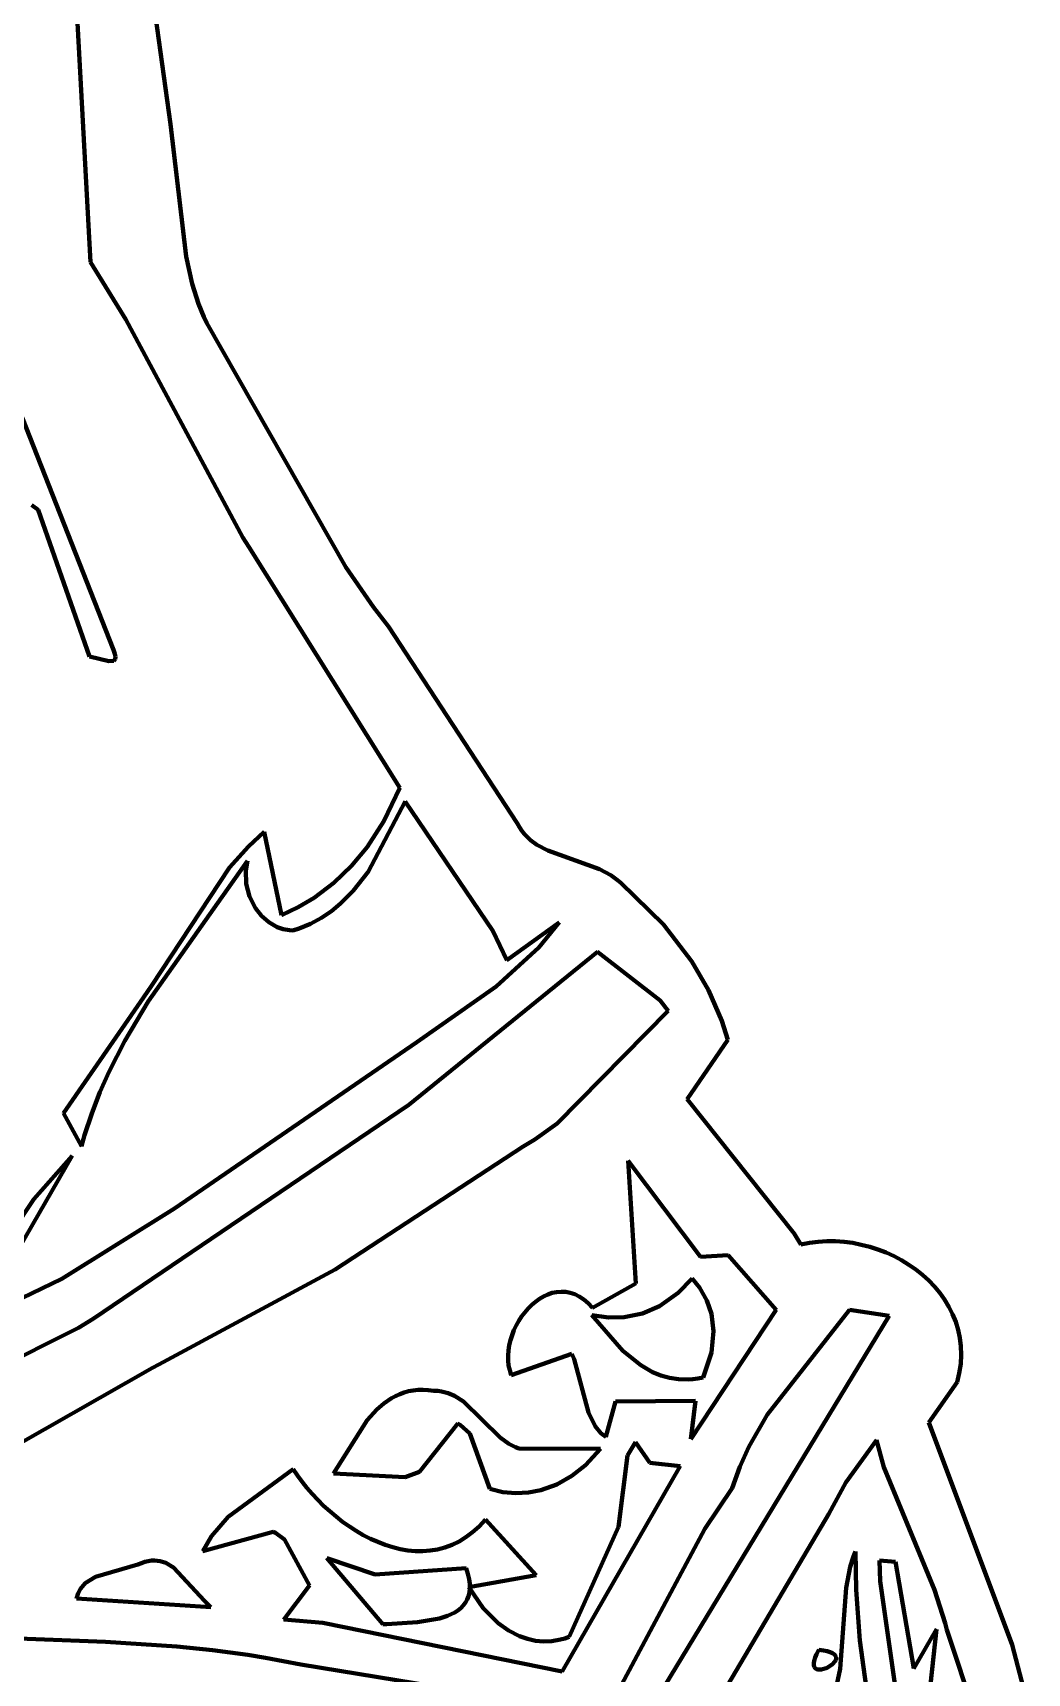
# Model space of a CAD drawing. Header units: millimetres. Extents: x 0 to 14.2, y 0 to 19.5.
# Drawn here: x 12.222 to 13.156, y 6.599 to 8.142 of the extents above; entities that cross this region are included whole.
import ezdxf

# ---------------------------------------------------------------- set-up
doc = ezdxf.new("R2010")
doc.units = ezdxf.units.MM
doc.layers.add('color#010101ff', color=7, linetype='CONTINUOUS', lineweight=100)
doc.layers.add('color#fdfdfdff', color=7, linetype='CONTINUOUS', lineweight=100)

msp = doc.modelspace()

# ---------------------------------------------------------------- linework, layer by layer
at = {"layer": 'color#010101ff'}
for p, q in [((12.2757, 7.926), (12.2575, 8.2638)), ((12.3241, 8.2492), (12.3511, 8.0556)), ((12.3511, 8.0556), (12.3656, 7.9312)), ((12.3656, 7.9312), (12.3712, 7.9056)), ((12.3089, 7.872), (12.2757, 7.926)), ((12.3712, 7.9056), (12.3772, 7.8868)), ((12.3772, 7.8868), (12.3822, 7.8746)), ((12.4191, 7.6672), (12.3089, 7.872)), ((12.3822, 7.8746), (12.385, 7.8686)), ((12.385, 7.8686), (12.5157, 7.6393)), ((12.2117, 7.78), (12.2973, 7.5616)), ((12.2265, 7.6932), (12.2206, 7.6975)), ((12.275, 7.5551), (12.2265, 7.6932)), ((12.4247, 7.6582), (12.4191, 7.6672)), ((12.5665, 7.4316), (12.4247, 7.6582)), ((12.5157, 7.6393), (12.5419, 7.6016)), ((12.5419, 7.6016), (12.5558, 7.5833)), ((12.5558, 7.5833), (12.6769, 7.3984)), ((12.2973, 7.5616), (12.2981, 7.5596)), ((12.2981, 7.5596), (12.2987, 7.5578)), ((12.2987, 7.5578), (12.2993, 7.5549)), ((12.2931, 7.5508), (12.275, 7.5551)), ((12.2977, 7.5511), (12.2931, 7.5508)), ((12.2991, 7.5528), (12.2977, 7.5511)), ((12.2993, 7.5549), (12.2991, 7.5528)), ((12.5717, 7.4188), (12.5367, 7.3529)), ((12.5516, 7.4003), (12.5665, 7.4316)), ((12.6539, 7.2972), (12.5717, 7.4188)), ((12.4242, 7.3767), (12.4391, 7.3904)), ((12.4391, 7.3904), (12.4552, 7.3121)), ((12.5358, 7.3761), (12.5516, 7.4003)), ((12.6769, 7.3984), (12.679, 7.3947)), ((12.679, 7.3947), (12.6813, 7.3913)), ((12.6813, 7.3913), (12.6838, 7.3882)), ((12.6838, 7.3882), (12.6893, 7.3827)), ((12.4064, 7.357), (12.4242, 7.3767)), ((12.521, 7.3583), (12.5358, 7.3761)), ((12.6893, 7.3827), (12.6954, 7.3782)), ((12.6954, 7.3782), (12.7056, 7.3727)), ((12.7056, 7.3727), (12.7543, 7.3554)), ((12.4233, 7.3632), (12.33, 7.231)), ((12.3331, 7.2457), (12.4064, 7.357)), ((12.4217, 7.354), (12.4233, 7.3632)), ((12.5044, 7.3423), (12.521, 7.3583)), ((12.4222, 7.3415), (12.4217, 7.354)), ((12.4253, 7.3295), (12.4222, 7.3415)), ((12.486, 7.3284), (12.5044, 7.3423)), ((12.5367, 7.3529), (12.5227, 7.3349)), ((12.7543, 7.3554), (12.7647, 7.3498)), ((12.7647, 7.3498), (12.7711, 7.3451)), ((12.7711, 7.3451), (12.7741, 7.3424)), ((12.7741, 7.3424), (12.8145, 7.3033)), ((12.4309, 7.3185), (12.4253, 7.3295)), ((12.4711, 7.3195), (12.486, 7.3284)), ((12.5227, 7.3349), (12.5109, 7.3229)), ((12.4365, 7.3113), (12.4309, 7.3185)), ((12.4433, 7.3054), (12.4365, 7.3113)), ((12.4552, 7.3121), (12.4711, 7.3195)), ((12.4928, 7.3094), (12.4827, 7.304)), ((12.5022, 7.3157), (12.4928, 7.3094)), ((12.5109, 7.3229), (12.5022, 7.3157)), ((12.4511, 7.3009), (12.4433, 7.3054)), ((12.4568, 7.299), (12.4511, 7.3009)), ((12.4629, 7.2979), (12.4568, 7.299)), ((12.466, 7.2977), (12.4629, 7.2979)), ((12.4718, 7.2995), (12.466, 7.2977)), ((12.4773, 7.3016), (12.4718, 7.2995)), ((12.4827, 7.304), (12.4773, 7.3016)), ((12.6672, 7.2696), (12.6539, 7.2972)), ((12.7163, 7.3052), (12.6672, 7.2696)), ((12.6971, 7.2816), (12.7163, 7.3052)), ((12.8145, 7.3033), (12.8411, 7.2685)), ((12.657, 7.2449), (12.6971, 7.2816)), ((12.7524, 7.2777), (12.5749, 7.1338)), ((12.8112, 7.2318), (12.7524, 7.2777)), ((12.8411, 7.2685), (12.8568, 7.2415)), ((12.2503, 7.126), (12.3255, 7.2348)), ((12.3255, 7.2348), (12.3331, 7.2457)), ((12.5825, 7.1928), (12.657, 7.2449)), ((12.8568, 7.2415), (12.8692, 7.2128)), ((12.33, 7.231), (12.3081, 7.1939)), ((12.7145, 7.1163), (12.8187, 7.2221)), ((12.8187, 7.2221), (12.8112, 7.2318)), ((12.8692, 7.2128), (12.8749, 7.1948)), ((12.3081, 7.1939), (12.2934, 7.1652)), ((12.3547, 7.0364), (12.5825, 7.1928)), ((12.8749, 7.1948), (12.8366, 7.1391)), ((12.2934, 7.1652), (12.2847, 7.1456)), ((12.2847, 7.1456), (12.277, 7.1257)), ((12.2673, 7.0949), (12.2503, 7.126)), ((12.277, 7.1257), (12.2702, 7.1053)), ((12.5749, 7.1338), (12.2783, 6.9327)), ((12.8366, 7.1391), (12.9373, 7.0127)), ((12.6935, 7.1013), (12.7145, 7.1163)), ((12.2702, 7.1053), (12.2673, 7.0949)), ((12.5056, 6.9789), (12.6824, 7.0946)), ((12.6824, 7.0946), (12.6935, 7.1013)), ((12.2586, 7.0858), (12.1698, 6.932)), ((12.2226, 7.045), (12.2586, 7.0858)), ((12.781, 7.0811), (12.7882, 6.9659)), ((12.8491, 6.991), (12.781, 7.0811)), ((12.1552, 6.9446), (12.2226, 7.045)), ((12.249, 6.9703), (12.3547, 7.0364)), ((12.9373, 7.0127), (12.9435, 7.0024)), ((12.9435, 7.0024), (12.9515, 7.004)), ((12.9515, 7.004), (12.9596, 7.005)), ((12.9596, 7.005), (12.9678, 7.0055)), ((12.9678, 7.0055), (12.9759, 7.0055)), ((12.9759, 7.0055), (12.9841, 7.0049)), ((12.9841, 7.0049), (12.9922, 7.0039)), ((12.9922, 7.0039), (13.0002, 7.0023)), ((13.0002, 7.0023), (13.0082, 7.0003)), ((12.8752, 6.9923), (12.8491, 6.991)), ((12.9201, 6.9409), (12.8752, 6.9923)), ((13.0082, 7.0003), (13.0159, 6.9978)), ((13.0159, 6.9978), (13.0236, 6.9949)), ((13.0236, 6.9949), (13.031, 6.9915)), ((13.031, 6.9915), (13.0381, 6.9877)), ((13.0381, 6.9877), (13.045, 6.9835)), ((12.1698, 6.932), (12.249, 6.9703)), ((12.34, 6.8898), (12.5056, 6.9789)), ((12.8281, 6.9569), (12.8413, 6.9706)), ((12.8413, 6.9706), (12.8482, 6.962)), ((13.045, 6.9835), (13.0516, 6.979)), ((13.0516, 6.979), (13.0578, 6.974)), ((13.0578, 6.974), (13.0636, 6.9687)), ((12.7056, 6.9555), (12.7016, 6.9536)), ((12.7097, 6.9569), (12.7056, 6.9555)), ((12.7139, 6.9577), (12.7097, 6.9569)), ((12.7181, 6.9581), (12.7139, 6.9577)), ((12.7224, 6.9579), (12.7181, 6.9581)), ((12.7266, 6.9571), (12.7224, 6.9579)), ((12.7309, 6.9557), (12.7266, 6.9571)), ((12.7352, 6.9536), (12.7309, 6.9557)), ((12.7882, 6.9659), (12.7475, 6.943)), ((12.8106, 6.9444), (12.8281, 6.9569)), ((12.8482, 6.962), (12.8551, 6.9499)), ((13.0636, 6.9687), (13.0691, 6.963)), ((13.0691, 6.963), (13.0741, 6.957)), ((13.0741, 6.957), (13.0786, 6.9507)), ((12.6871, 6.9423), (12.684, 6.9386)), ((12.6905, 6.9457), (12.6871, 6.9423)), ((12.694, 6.9487), (12.6905, 6.9457)), ((12.6978, 6.9514), (12.694, 6.9487)), ((12.7016, 6.9536), (12.6978, 6.9514)), ((12.7394, 6.9508), (12.7352, 6.9536)), ((12.7435, 6.9473), (12.7394, 6.9508)), ((12.7475, 6.943), (12.7435, 6.9473)), ((12.7946, 6.9375), (12.8106, 6.9444)), ((12.8399, 6.8195), (12.9201, 6.9409)), ((12.8551, 6.9499), (12.8595, 6.9374)), ((12.9891, 6.9409), (12.9119, 6.8423)), ((13.0266, 6.9355), (12.9891, 6.9409)), ((13.0786, 6.9507), (13.0826, 6.944)), ((13.0826, 6.944), (13.0861, 6.9371)), ((12.2646, 6.9242), (12.1735, 6.8785)), ((12.2783, 6.9327), (12.2646, 6.9242)), ((12.6759, 6.9263), (12.6738, 6.9218)), ((12.6783, 6.9306), (12.6759, 6.9263)), ((12.681, 6.9347), (12.6783, 6.9306)), ((12.684, 6.9386), (12.681, 6.9347)), ((12.7471, 6.9361), (12.7627, 6.9338)), ((12.7761, 6.9025), (12.7471, 6.9361)), ((12.7627, 6.9338), (12.7774, 6.934)), ((12.7774, 6.934), (12.7946, 6.9375)), ((12.809, 6.5768), (13.0266, 6.9355)), ((12.8595, 6.9374), (12.8615, 6.9211)), ((13.0861, 6.9371), (13.089, 6.9299)), ((13.089, 6.9299), (13.0913, 6.9224)), ((12.6705, 6.9125), (12.6694, 6.9077)), ((12.672, 6.9172), (12.6705, 6.9125)), ((12.6738, 6.9218), (12.672, 6.9172)), ((12.8615, 6.9211), (12.8594, 6.901)), ((13.0913, 6.9224), (13.0929, 6.9147)), ((13.0929, 6.9147), (13.0939, 6.9068)), ((12.6686, 6.9029), (12.6683, 6.8981)), ((12.6683, 6.8981), (12.6683, 6.8934)), ((12.6683, 6.8934), (12.6688, 6.8887)), ((12.6694, 6.9077), (12.6686, 6.9029)), ((12.6712, 6.8797), (12.7281, 6.8997)), ((12.7281, 6.8997), (12.7305, 6.8947)), ((12.7305, 6.8947), (12.7438, 6.8445)), ((12.7929, 6.8889), (12.7761, 6.9025)), ((12.8594, 6.901), (12.8515, 6.8775)), ((13.0941, 6.8986), (13.0937, 6.8902)), ((13.0939, 6.9068), (13.0941, 6.8986)), ((12.1733, 6.7951), (12.3342, 6.8865)), ((12.3342, 6.8865), (12.34, 6.8898)), ((12.6688, 6.8887), (12.6698, 6.8842)), ((12.6698, 6.8842), (12.6712, 6.8797)), ((12.804, 6.8826), (12.7929, 6.8889)), ((12.8118, 6.8794), (12.804, 6.8826)), ((12.8199, 6.8771), (12.8118, 6.8794)), ((13.0924, 6.8816), (13.0903, 6.8729)), ((13.0937, 6.8902), (13.0924, 6.8816)), ((12.5705, 6.8633), (12.5664, 6.8618)), ((12.5747, 6.8645), (12.5705, 6.8633)), ((12.5791, 6.8653), (12.5747, 6.8645)), ((12.5837, 6.8658), (12.5791, 6.8653)), ((12.5884, 6.8659), (12.5837, 6.8658)), ((12.5933, 6.8656), (12.5884, 6.8659)), ((12.5985, 6.8649), (12.5933, 6.8656)), ((12.6021, 6.8648), (12.5985, 6.8649)), ((12.6056, 6.8644), (12.6021, 6.8648)), ((12.6121, 6.8628), (12.6056, 6.8644)), ((12.618, 6.8602), (12.6121, 6.8628)), ((12.8284, 6.8758), (12.8199, 6.8771)), ((12.8374, 6.8756), (12.8284, 6.8758)), ((12.842, 6.8759), (12.8374, 6.8756)), ((12.8467, 6.8765), (12.842, 6.8759)), ((12.8515, 6.8775), (12.8467, 6.8765)), ((13.0903, 6.8729), (13.0636, 6.8351)), ((12.545, 6.8473), (12.5359, 6.8374)), ((12.5516, 6.8531), (12.545, 6.8473)), ((12.5587, 6.858), (12.5516, 6.8531)), ((12.5625, 6.86), (12.5587, 6.858)), ((12.5664, 6.8618), (12.5625, 6.86)), ((12.6263, 6.8549), (12.618, 6.8602)), ((12.6607, 6.8209), (12.6263, 6.8549)), ((12.76, 6.8217), (12.7692, 6.8549)), ((12.7692, 6.8549), (12.8443, 6.8556)), ((12.8443, 6.8556), (12.8399, 6.8195)), ((12.5359, 6.8374), (12.5043, 6.7871)), ((12.5851, 6.7888), (12.621, 6.8342)), ((12.621, 6.8342), (12.6232, 6.8328)), ((12.6232, 6.8328), (12.6323, 6.8248)), ((12.7438, 6.8445), (12.7501, 6.8316)), ((12.7501, 6.8316), (12.7555, 6.8252)), ((12.9119, 6.8423), (12.8946, 6.8123)), ((13.0636, 6.8351), (13.142, 6.6261)), ((12.6323, 6.8248), (12.651, 6.7727)), ((12.6691, 6.815), (12.6607, 6.8209)), ((12.7555, 6.8252), (12.76, 6.8217)), ((12.7879, 6.8168), (12.7806, 6.8042)), ((12.8014, 6.7972), (12.7879, 6.8168)), ((13.0147, 6.8186), (12.9857, 6.7787)), ((13.0213, 6.7931), (13.0147, 6.8186)), ((12.6752, 6.812), (12.6691, 6.815)), ((12.6784, 6.8108), (12.6752, 6.812)), ((12.755, 6.8105), (12.6784, 6.8108)), ((12.7409, 6.795), (12.755, 6.8105)), ((12.7806, 6.8042), (12.7719, 6.737)), ((12.8946, 6.8123), (12.886, 6.7934)), ((12.4664, 6.7914), (12.4051, 6.7463)), ((12.4703, 6.7854), (12.4664, 6.7914)), ((12.4746, 6.7795), (12.4703, 6.7854)), ((12.5043, 6.7871), (12.5717, 6.7839)), ((12.5717, 6.7839), (12.5851, 6.7888)), ((12.7192, 6.6011), (12.83, 6.7942)), ((12.7281, 6.7849), (12.7409, 6.795)), ((12.83, 6.7942), (12.8014, 6.7972)), ((12.886, 6.7934), (12.8789, 6.7735)), ((13.0691, 6.6778), (13.0213, 6.7931)), ((12.4792, 6.7737), (12.4746, 6.7795)), ((12.4842, 6.768), (12.4792, 6.7737)), ((12.651, 6.7727), (12.6634, 6.7698)), ((12.6634, 6.7698), (12.6756, 6.7687)), ((12.6876, 6.7694), (12.6992, 6.7716)), ((12.6992, 6.7716), (12.7142, 6.777)), ((12.7142, 6.777), (12.7281, 6.7849)), ((12.8789, 6.7735), (12.8531, 6.7352)), ((12.9857, 6.7787), (12.9697, 6.7494)), ((12.4894, 6.7624), (12.4842, 6.768)), ((12.4949, 6.7569), (12.4894, 6.7624)), ((12.5006, 6.7517), (12.4949, 6.7569)), ((12.6756, 6.7687), (12.6876, 6.7694)), ((12.4051, 6.7463), (12.3896, 6.7283)), ((12.5066, 6.7467), (12.5006, 6.7517)), ((12.5127, 6.7419), (12.5066, 6.7467)), ((12.5191, 6.7374), (12.5127, 6.7419)), ((12.6469, 6.7438), (12.641, 6.7374)), ((12.6947, 6.6915), (12.6469, 6.7438)), ((12.9697, 6.7494), (12.8226, 6.5001)), ((12.3814, 6.7142), (12.4476, 6.7323)), ((12.3896, 6.7283), (12.3814, 6.7142)), ((12.4476, 6.7323), (12.4497, 6.7314)), ((12.4497, 6.7314), (12.4582, 6.7253)), ((12.4582, 6.7253), (12.4817, 6.6819)), ((12.5256, 6.7332), (12.5191, 6.7374)), ((12.5322, 6.7293), (12.5256, 6.7332)), ((12.539, 6.7259), (12.5322, 6.7293)), ((12.5459, 6.7228), (12.539, 6.7259)), ((12.6286, 6.7272), (12.6222, 6.7233)), ((12.6349, 6.7319), (12.6286, 6.7272)), ((12.641, 6.7374), (12.6349, 6.7319)), ((12.8531, 6.7352), (12.7169, 6.48)), ((12.7719, 6.737), (12.7257, 6.6337)), ((12.5528, 6.7201), (12.5459, 6.7228)), ((12.5599, 6.7179), (12.5528, 6.7201)), ((12.5669, 6.7162), (12.5599, 6.7179)), ((12.574, 6.7149), (12.5669, 6.7162)), ((12.581, 6.7143), (12.574, 6.7149)), ((12.5881, 6.7142), (12.581, 6.7143)), ((12.5951, 6.7147), (12.5881, 6.7142)), ((12.602, 6.7158), (12.5951, 6.7147)), ((12.6088, 6.7176), (12.602, 6.7158)), ((12.6156, 6.7201), (12.6088, 6.7176)), ((12.6222, 6.7233), (12.6156, 6.7201)), ((12.9898, 6.6994), (12.9929, 6.7091)), ((12.9929, 6.7091), (12.9949, 6.7139)), ((12.9949, 6.7139), (12.9955, 6.6779)), ((12.3202, 6.7015), (12.2805, 6.6901)), ((12.3236, 6.703), (12.3202, 6.7015)), ((12.3268, 6.7041), (12.3236, 6.703)), ((12.33, 6.7049), (12.3268, 6.7041)), ((12.333, 6.7053), (12.33, 6.7049)), ((12.3359, 6.7054), (12.333, 6.7053)), ((12.3414, 6.7047), (12.3359, 6.7054)), ((12.3466, 6.7031), (12.3414, 6.7047)), ((12.3539, 6.6989), (12.3466, 6.7031)), ((12.3829, 6.6676), (12.3539, 6.6989)), ((12.4978, 6.7076), (12.5432, 6.6923)), ((12.5507, 6.6455), (12.4978, 6.7076)), ((12.5432, 6.6923), (12.629, 6.6981)), ((12.629, 6.6981), (12.6306, 6.6929)), ((12.6306, 6.6929), (12.6317, 6.688)), ((12.986, 6.6796), (12.9898, 6.6994)), ((13.0173, 6.7054), (13.0324, 6.704)), ((13.018, 6.6861), (13.0173, 6.7054)), ((13.0324, 6.704), (13.0497, 6.604)), ((12.2665, 6.6788), (12.2643, 6.6746)), ((12.2708, 6.684), (12.2665, 6.6788)), ((12.2805, 6.6901), (12.2708, 6.684)), ((12.4817, 6.6819), (12.4576, 6.65)), ((12.6314, 6.6804), (12.6947, 6.6915)), ((12.6448, 6.6607), (12.6314, 6.6804)), ((12.6317, 6.688), (12.6323, 6.6835)), ((12.6324, 6.6793), (12.632, 6.6754)), ((12.6323, 6.6835), (12.6324, 6.6793)), ((12.9804, 6.6036), (12.986, 6.6796)), ((12.9955, 6.6779), (12.999, 6.6302)), ((13.0548, 6.4281), (13.018, 6.6861)), ((13.0791, 6.6465), (13.0691, 6.6778)), ((12.2643, 6.6746), (12.2627, 6.6696)), ((12.2627, 6.6696), (12.389, 6.6615)), ((12.389, 6.6615), (12.3829, 6.6676)), ((12.6262, 6.6631), (12.6238, 6.6607)), ((12.6282, 6.6658), (12.6262, 6.6631)), ((12.6299, 6.6687), (12.6282, 6.6658)), ((12.6311, 6.6719), (12.6299, 6.6687)), ((12.632, 6.6754), (12.6311, 6.6719)), ((12.4576, 6.65), (12.4942, 6.6468)), ((12.4942, 6.6468), (12.7192, 6.6011)), ((12.5831, 6.6474), (12.5543, 6.6457)), ((12.6039, 6.651), (12.5831, 6.6474)), ((12.6114, 6.6534), (12.6039, 6.651)), ((12.6181, 6.6566), (12.6114, 6.6534)), ((12.6211, 6.6585), (12.6181, 6.6566)), ((12.6238, 6.6607), (12.6211, 6.6585)), ((12.659, 6.6465), (12.6448, 6.6607)), ((12.6687, 6.6396), (12.659, 6.6465)), ((13.0807, 6.6401), (13.0791, 6.6465)), ((12.2899, 6.629), (12.0712, 6.6371)), ((12.5543, 6.6457), (12.5507, 6.6455)), ((12.6791, 6.6343), (12.6687, 6.6396)), ((12.6864, 6.6317), (12.6791, 6.6343)), ((12.6939, 6.63), (12.6864, 6.6317)), ((12.7175, 6.631), (12.7095, 6.6295)), ((12.7216, 6.6322), (12.7175, 6.631)), ((12.7257, 6.6337), (12.7216, 6.6322)), ((13.0497, 6.604), (13.0709, 6.641)), ((13.0709, 6.641), (13.0626, 6.5628)), ((13.1116, 6.5467), (13.0807, 6.6401)), ((12.3569, 6.6246), (12.2899, 6.629)), ((12.3904, 6.6212), (12.3569, 6.6246)), ((12.4237, 6.6167), (12.3904, 6.6212)), ((12.4403, 6.614), (12.4237, 6.6167)), ((12.7016, 6.6292), (12.6939, 6.63)), ((12.7095, 6.6295), (12.7016, 6.6292)), ((12.9568, 6.6141), (12.9582, 6.6174)), ((12.9582, 6.6174), (12.9602, 6.6213)), ((12.9602, 6.6213), (12.9646, 6.6208)), ((12.9646, 6.6208), (12.9682, 6.6201)), ((12.9682, 6.6201), (12.9711, 6.6193)), ((12.9711, 6.6193), (12.9733, 6.6182)), ((12.9733, 6.6182), (12.975, 6.6171)), ((12.975, 6.6171), (12.976, 6.6158)), ((12.976, 6.6158), (12.9765, 6.6145)), ((12.999, 6.6302), (13.007, 6.5711)), ((13.142, 6.6261), (13.1562, 6.5721)), ((12.4569, 6.6109), (12.4403, 6.614)), ((12.4735, 6.6075), (12.4569, 6.6109)), ((12.6706, 6.5755), (12.4735, 6.6075)), ((12.9555, 6.6089), (12.9559, 6.6112)), ((12.9556, 6.6069), (12.9555, 6.6089)), ((12.9561, 6.6054), (12.9556, 6.6069)), ((12.9559, 6.6112), (12.9568, 6.6141)), ((12.957, 6.6042), (12.9561, 6.6054)), ((12.9581, 6.6034), (12.957, 6.6042)), ((12.9595, 6.6029), (12.9581, 6.6034)), ((12.961, 6.6028), (12.9595, 6.6029)), ((12.9627, 6.6029), (12.961, 6.6028)), ((12.9682, 6.6046), (12.9627, 6.6029)), ((12.9732, 6.6078), (12.9682, 6.6046)), ((12.9755, 6.6104), (12.9732, 6.6078)), ((12.9762, 6.6118), (12.9755, 6.6104)), ((12.9766, 6.6132), (12.9762, 6.6118)), ((12.9765, 6.6145), (12.9766, 6.6132)), ((12.9772, 6.5889), (12.9804, 6.6036))]:
    msp.add_line(p, q, dxfattribs=at)
at = {"layer": 'color#fdfdfdff'}
for p, q in [((12.2575, 8.2638), (12.2757, 7.926)), ((12.3511, 8.0556), (12.3241, 8.2492)), ((12.3656, 7.9312), (12.3511, 8.0556)), ((12.3712, 7.9056), (12.3656, 7.9312)), ((12.2757, 7.926), (12.3089, 7.872)), ((12.3772, 7.8868), (12.3712, 7.9056)), ((12.3822, 7.8746), (12.3772, 7.8868)), ((12.3089, 7.872), (12.4191, 7.6672)), ((12.385, 7.8686), (12.3822, 7.8746)), ((12.5157, 7.6393), (12.385, 7.8686)), ((12.2973, 7.5616), (12.2117, 7.78)), ((12.2206, 7.6975), (12.2265, 7.6932)), ((12.2265, 7.6932), (12.275, 7.5551)), ((12.4191, 7.6672), (12.4247, 7.6582)), ((12.4247, 7.6582), (12.5665, 7.4316)), ((12.5419, 7.6016), (12.5157, 7.6393)), ((12.5558, 7.5833), (12.5419, 7.6016)), ((12.6769, 7.3984), (12.5558, 7.5833)), ((12.2981, 7.5596), (12.2973, 7.5616)), ((12.2987, 7.5578), (12.2981, 7.5596)), ((12.2993, 7.5549), (12.2987, 7.5578)), ((12.275, 7.5551), (12.2931, 7.5508)), ((12.2931, 7.5508), (12.2977, 7.5511)), ((12.2977, 7.5511), (12.2991, 7.5528)), ((12.2991, 7.5528), (12.2993, 7.5549)), ((12.5367, 7.3529), (12.5717, 7.4188)), ((12.5665, 7.4316), (12.5516, 7.4003)), ((12.5717, 7.4188), (12.6539, 7.2972)), ((12.4391, 7.3904), (12.4242, 7.3767)), ((12.4552, 7.3121), (12.4391, 7.3904)), ((12.5516, 7.4003), (12.5358, 7.3761)), ((12.679, 7.3947), (12.6769, 7.3984)), ((12.6813, 7.3913), (12.679, 7.3947)), ((12.6838, 7.3882), (12.6813, 7.3913)), ((12.6893, 7.3827), (12.6838, 7.3882)), ((12.4242, 7.3767), (12.4064, 7.357)), ((12.5358, 7.3761), (12.521, 7.3583)), ((12.6954, 7.3782), (12.6893, 7.3827)), ((12.7056, 7.3727), (12.6954, 7.3782)), ((12.7543, 7.3554), (12.7056, 7.3727)), ((12.33, 7.231), (12.4233, 7.3632)), ((12.4064, 7.357), (12.3331, 7.2457)), ((12.4233, 7.3632), (12.4217, 7.354)), ((12.521, 7.3583), (12.5044, 7.3423)), ((12.4217, 7.354), (12.4222, 7.3415)), ((12.4222, 7.3415), (12.4253, 7.3295)), ((12.5044, 7.3423), (12.486, 7.3284)), ((12.5227, 7.3349), (12.5367, 7.3529)), ((12.7647, 7.3498), (12.7543, 7.3554)), ((12.7711, 7.3451), (12.7647, 7.3498)), ((12.7741, 7.3424), (12.7711, 7.3451)), ((12.8145, 7.3033), (12.7741, 7.3424)), ((12.4253, 7.3295), (12.4309, 7.3185)), ((12.486, 7.3284), (12.4711, 7.3195)), ((12.5109, 7.3229), (12.5227, 7.3349)), ((12.4309, 7.3185), (12.4365, 7.3113)), ((12.4365, 7.3113), (12.4433, 7.3054)), ((12.4711, 7.3195), (12.4552, 7.3121)), ((12.4827, 7.304), (12.4928, 7.3094)), ((12.4928, 7.3094), (12.5022, 7.3157)), ((12.5022, 7.3157), (12.5109, 7.3229)), ((12.4433, 7.3054), (12.4511, 7.3009)), ((12.4511, 7.3009), (12.4568, 7.299)), ((12.4568, 7.299), (12.4629, 7.2979)), ((12.4629, 7.2979), (12.466, 7.2977)), ((12.466, 7.2977), (12.4718, 7.2995)), ((12.4718, 7.2995), (12.4773, 7.3016)), ((12.4773, 7.3016), (12.4827, 7.304)), ((12.6539, 7.2972), (12.6672, 7.2696)), ((12.6672, 7.2696), (12.7163, 7.3052)), ((12.7163, 7.3052), (12.6971, 7.2816)), ((12.8411, 7.2685), (12.8145, 7.3033)), ((12.6971, 7.2816), (12.657, 7.2449)), ((12.5749, 7.1338), (12.7524, 7.2777)), ((12.7524, 7.2777), (12.8112, 7.2318)), ((12.8568, 7.2415), (12.8411, 7.2685)), ((12.3255, 7.2348), (12.2503, 7.126)), ((12.3331, 7.2457), (12.3255, 7.2348)), ((12.657, 7.2449), (12.5825, 7.1928)), ((12.8692, 7.2128), (12.8568, 7.2415)), ((12.3081, 7.1939), (12.33, 7.231)), ((12.8187, 7.2221), (12.7145, 7.1163)), ((12.8112, 7.2318), (12.8187, 7.2221)), ((12.8749, 7.1948), (12.8692, 7.2128)), ((12.2934, 7.1652), (12.3081, 7.1939)), ((12.5825, 7.1928), (12.3547, 7.0364)), ((12.8366, 7.1391), (12.8749, 7.1948)), ((12.2847, 7.1456), (12.2934, 7.1652)), ((12.277, 7.1257), (12.2847, 7.1456)), ((12.2503, 7.126), (12.2673, 7.0949)), ((12.2702, 7.1053), (12.277, 7.1257)), ((12.2783, 6.9327), (12.5749, 7.1338)), ((12.9373, 7.0127), (12.8366, 7.1391)), ((12.7145, 7.1163), (12.6935, 7.1013)), ((12.2673, 7.0949), (12.2702, 7.1053)), ((12.6824, 7.0946), (12.5056, 6.9789)), ((12.6935, 7.1013), (12.6824, 7.0946)), ((12.1698, 6.932), (12.2586, 7.0858)), ((12.2586, 7.0858), (12.2226, 7.045)), ((12.781, 7.0811), (12.8491, 6.991)), ((12.7882, 6.9659), (12.781, 7.0811)), ((12.2226, 7.045), (12.1552, 6.9446)), ((12.3547, 7.0364), (12.249, 6.9703)), ((12.9435, 7.0024), (12.9373, 7.0127)), ((12.9515, 7.004), (12.9435, 7.0024)), ((12.9596, 7.005), (12.9515, 7.004)), ((12.9678, 7.0055), (12.9596, 7.005)), ((12.9759, 7.0055), (12.9678, 7.0055)), ((12.9841, 7.0049), (12.9759, 7.0055)), ((12.9922, 7.0039), (12.9841, 7.0049)), ((13.0002, 7.0023), (12.9922, 7.0039)), ((13.0082, 7.0003), (13.0002, 7.0023)), ((12.8491, 6.991), (12.8752, 6.9923)), ((12.8752, 6.9923), (12.9201, 6.9409)), ((13.0159, 6.9978), (13.0082, 7.0003)), ((13.0236, 6.9949), (13.0159, 6.9978)), ((13.031, 6.9915), (13.0236, 6.9949)), ((13.0381, 6.9877), (13.031, 6.9915)), ((13.045, 6.9835), (13.0381, 6.9877)), ((12.249, 6.9703), (12.1698, 6.932)), ((12.5056, 6.9789), (12.34, 6.8898)), ((12.8413, 6.9706), (12.8281, 6.9569)), ((12.8482, 6.962), (12.8413, 6.9706)), ((13.0516, 6.979), (13.045, 6.9835)), ((13.0578, 6.974), (13.0516, 6.979)), ((13.0636, 6.9687), (13.0578, 6.974)), ((12.7016, 6.9536), (12.7056, 6.9555)), ((12.7056, 6.9555), (12.7097, 6.9569)), ((12.7097, 6.9569), (12.7139, 6.9577)), ((12.7139, 6.9577), (12.7181, 6.9581)), ((12.7181, 6.9581), (12.7224, 6.9579)), ((12.7224, 6.9579), (12.7266, 6.9571)), ((12.7266, 6.9571), (12.7309, 6.9557)), ((12.7309, 6.9557), (12.7352, 6.9536)), ((12.7475, 6.943), (12.7882, 6.9659)), ((12.8281, 6.9569), (12.8106, 6.9444)), ((12.8551, 6.9499), (12.8482, 6.962)), ((13.0691, 6.963), (13.0636, 6.9687)), ((13.0741, 6.957), (13.0691, 6.963)), ((13.0786, 6.9507), (13.0741, 6.957)), ((12.684, 6.9386), (12.6871, 6.9423)), ((12.6871, 6.9423), (12.6905, 6.9457)), ((12.6905, 6.9457), (12.694, 6.9487)), ((12.694, 6.9487), (12.6978, 6.9514)), ((12.6978, 6.9514), (12.7016, 6.9536)), ((12.7352, 6.9536), (12.7394, 6.9508)), ((12.7394, 6.9508), (12.7435, 6.9473)), ((12.7435, 6.9473), (12.7475, 6.943)), ((12.8106, 6.9444), (12.7946, 6.9375)), ((12.9201, 6.9409), (12.8399, 6.8195)), ((12.8595, 6.9374), (12.8551, 6.9499)), ((12.9119, 6.8423), (12.9891, 6.9409)), ((12.9891, 6.9409), (13.0266, 6.9355)), ((13.0826, 6.944), (13.0786, 6.9507)), ((13.0861, 6.9371), (13.0826, 6.944)), ((12.1735, 6.8785), (12.2646, 6.9242)), ((12.2646, 6.9242), (12.2783, 6.9327)), ((12.6738, 6.9218), (12.6759, 6.9263)), ((12.6759, 6.9263), (12.6783, 6.9306)), ((12.6783, 6.9306), (12.681, 6.9347)), ((12.681, 6.9347), (12.684, 6.9386)), ((12.7471, 6.9361), (12.7761, 6.9025)), ((12.7627, 6.9338), (12.7471, 6.9361)), ((12.7774, 6.934), (12.7627, 6.9338)), ((12.7946, 6.9375), (12.7774, 6.934)), ((13.0266, 6.9355), (12.809, 6.5768)), ((12.8615, 6.9211), (12.8595, 6.9374)), ((13.089, 6.9299), (13.0861, 6.9371)), ((13.0913, 6.9224), (13.089, 6.9299)), ((12.6694, 6.9077), (12.6705, 6.9125)), ((12.6705, 6.9125), (12.672, 6.9172)), ((12.672, 6.9172), (12.6738, 6.9218)), ((12.8594, 6.901), (12.8615, 6.9211)), ((13.0929, 6.9147), (13.0913, 6.9224)), ((13.0939, 6.9068), (13.0929, 6.9147)), ((12.6683, 6.8981), (12.6686, 6.9029)), ((12.6683, 6.8934), (12.6683, 6.8981)), ((12.6688, 6.8887), (12.6683, 6.8934)), ((12.6686, 6.9029), (12.6694, 6.9077)), ((12.7281, 6.8997), (12.6712, 6.8797)), ((12.7305, 6.8947), (12.7281, 6.8997)), ((12.7438, 6.8445), (12.7305, 6.8947)), ((12.7761, 6.9025), (12.7929, 6.8889)), ((12.8515, 6.8775), (12.8594, 6.901)), ((13.0937, 6.8902), (13.0941, 6.8986)), ((13.0941, 6.8986), (13.0939, 6.9068)), ((12.3342, 6.8865), (12.1733, 6.7951)), ((12.34, 6.8898), (12.3342, 6.8865)), ((12.6698, 6.8842), (12.6688, 6.8887)), ((12.6712, 6.8797), (12.6698, 6.8842)), ((12.7929, 6.8889), (12.804, 6.8826)), ((12.804, 6.8826), (12.8118, 6.8794)), ((12.8118, 6.8794), (12.8199, 6.8771)), ((13.0903, 6.8729), (13.0924, 6.8816)), ((13.0924, 6.8816), (13.0937, 6.8902)), ((12.5664, 6.8618), (12.5705, 6.8633)), ((12.5705, 6.8633), (12.5747, 6.8645)), ((12.5747, 6.8645), (12.5791, 6.8653)), ((12.5791, 6.8653), (12.5837, 6.8658)), ((12.5837, 6.8658), (12.5884, 6.8659)), ((12.5884, 6.8659), (12.5933, 6.8656)), ((12.5933, 6.8656), (12.5985, 6.8649)), ((12.5985, 6.8649), (12.6021, 6.8648)), ((12.6021, 6.8648), (12.6056, 6.8644)), ((12.6056, 6.8644), (12.6121, 6.8628)), ((12.6121, 6.8628), (12.618, 6.8602)), ((12.8199, 6.8771), (12.8284, 6.8758)), ((12.8284, 6.8758), (12.8374, 6.8756)), ((12.8374, 6.8756), (12.842, 6.8759)), ((12.842, 6.8759), (12.8467, 6.8765)), ((12.8467, 6.8765), (12.8515, 6.8775)), ((13.0636, 6.8351), (13.0903, 6.8729)), ((12.5359, 6.8374), (12.545, 6.8473)), ((12.545, 6.8473), (12.5516, 6.8531)), ((12.5516, 6.8531), (12.5587, 6.858)), ((12.5587, 6.858), (12.5625, 6.86)), ((12.5625, 6.86), (12.5664, 6.8618)), ((12.618, 6.8602), (12.6263, 6.8549)), ((12.6263, 6.8549), (12.6607, 6.8209)), ((12.7692, 6.8549), (12.76, 6.8217)), ((12.8443, 6.8556), (12.7692, 6.8549)), ((12.8399, 6.8195), (12.8443, 6.8556)), ((12.5043, 6.7871), (12.5359, 6.8374)), ((12.621, 6.8342), (12.5851, 6.7888)), ((12.6232, 6.8328), (12.621, 6.8342)), ((12.6323, 6.8248), (12.6232, 6.8328)), ((12.7501, 6.8316), (12.7438, 6.8445)), ((12.7555, 6.8252), (12.7501, 6.8316)), ((12.8946, 6.8123), (12.9119, 6.8423)), ((13.142, 6.6261), (13.0636, 6.8351)), ((12.651, 6.7727), (12.6323, 6.8248)), ((12.6607, 6.8209), (12.6691, 6.815)), ((12.76, 6.8217), (12.7555, 6.8252)), ((12.7806, 6.8042), (12.7879, 6.8168)), ((12.7879, 6.8168), (12.8014, 6.7972)), ((12.9857, 6.7787), (13.0147, 6.8186)), ((13.0147, 6.8186), (13.0213, 6.7931)), ((12.6691, 6.815), (12.6752, 6.812)), ((12.6752, 6.812), (12.6784, 6.8108)), ((12.6784, 6.8108), (12.755, 6.8105)), ((12.755, 6.8105), (12.7409, 6.795)), ((12.7719, 6.737), (12.7806, 6.8042)), ((12.886, 6.7934), (12.8946, 6.8123)), ((12.4051, 6.7463), (12.4664, 6.7914)), ((12.4664, 6.7914), (12.4703, 6.7854)), ((12.4703, 6.7854), (12.4746, 6.7795)), ((12.5717, 6.7839), (12.5043, 6.7871)), ((12.5851, 6.7888), (12.5717, 6.7839)), ((12.83, 6.7942), (12.7192, 6.6011)), ((12.7409, 6.795), (12.7281, 6.7849)), ((12.8014, 6.7972), (12.83, 6.7942)), ((12.8789, 6.7735), (12.886, 6.7934)), ((13.0213, 6.7931), (13.0691, 6.6778)), ((12.4746, 6.7795), (12.4792, 6.7737)), ((12.4792, 6.7737), (12.4842, 6.768)), ((12.6634, 6.7698), (12.651, 6.7727)), ((12.6756, 6.7687), (12.6634, 6.7698)), ((12.6992, 6.7716), (12.6876, 6.7694)), ((12.7142, 6.777), (12.6992, 6.7716)), ((12.7281, 6.7849), (12.7142, 6.777)), ((12.8531, 6.7352), (12.8789, 6.7735)), ((12.9697, 6.7494), (12.9857, 6.7787)), ((12.4842, 6.768), (12.4894, 6.7624)), ((12.4894, 6.7624), (12.4949, 6.7569)), ((12.4949, 6.7569), (12.5006, 6.7517)), ((12.6876, 6.7694), (12.6756, 6.7687)), ((12.3896, 6.7283), (12.4051, 6.7463)), ((12.5006, 6.7517), (12.5066, 6.7467)), ((12.5066, 6.7467), (12.5127, 6.7419)), ((12.5127, 6.7419), (12.5191, 6.7374)), ((12.641, 6.7374), (12.6469, 6.7438)), ((12.6469, 6.7438), (12.6947, 6.6915)), ((12.8226, 6.5001), (12.9697, 6.7494)), ((12.4476, 6.7323), (12.3814, 6.7142)), ((12.3814, 6.7142), (12.3896, 6.7283)), ((12.4497, 6.7314), (12.4476, 6.7323)), ((12.4582, 6.7253), (12.4497, 6.7314)), ((12.4817, 6.6819), (12.4582, 6.7253)), ((12.5191, 6.7374), (12.5256, 6.7332)), ((12.5256, 6.7332), (12.5322, 6.7293)), ((12.5322, 6.7293), (12.539, 6.7259)), ((12.539, 6.7259), (12.5459, 6.7228)), ((12.6222, 6.7233), (12.6286, 6.7272)), ((12.6286, 6.7272), (12.6349, 6.7319)), ((12.6349, 6.7319), (12.641, 6.7374)), ((12.7169, 6.48), (12.8531, 6.7352)), ((12.7257, 6.6337), (12.7719, 6.737)), ((12.5459, 6.7228), (12.5528, 6.7201)), ((12.5528, 6.7201), (12.5599, 6.7179)), ((12.5599, 6.7179), (12.5669, 6.7162)), ((12.5669, 6.7162), (12.574, 6.7149)), ((12.574, 6.7149), (12.581, 6.7143)), ((12.581, 6.7143), (12.5881, 6.7142)), ((12.5881, 6.7142), (12.5951, 6.7147)), ((12.5951, 6.7147), (12.602, 6.7158)), ((12.602, 6.7158), (12.6088, 6.7176)), ((12.6088, 6.7176), (12.6156, 6.7201)), ((12.6156, 6.7201), (12.6222, 6.7233)), ((12.9929, 6.7091), (12.9898, 6.6994)), ((12.9949, 6.7139), (12.9929, 6.7091)), ((12.9955, 6.6779), (12.9949, 6.7139)), ((12.2805, 6.6901), (12.3202, 6.7015)), ((12.3202, 6.7015), (12.3236, 6.703)), ((12.3236, 6.703), (12.3268, 6.7041)), ((12.3268, 6.7041), (12.33, 6.7049)), ((12.33, 6.7049), (12.333, 6.7053)), ((12.333, 6.7053), (12.3359, 6.7054)), ((12.3359, 6.7054), (12.3414, 6.7047)), ((12.3414, 6.7047), (12.3466, 6.7031)), ((12.3466, 6.7031), (12.3539, 6.6989)), ((12.3539, 6.6989), (12.3829, 6.6676)), ((12.4978, 6.7076), (12.5507, 6.6455)), ((12.5432, 6.6923), (12.4978, 6.7076)), ((12.629, 6.6981), (12.5432, 6.6923)), ((12.6306, 6.6929), (12.629, 6.6981)), ((12.6317, 6.688), (12.6306, 6.6929)), ((12.9898, 6.6994), (12.986, 6.6796)), ((13.0173, 6.7054), (13.018, 6.6861)), ((13.0324, 6.704), (13.0173, 6.7054)), ((13.0497, 6.604), (13.0324, 6.704)), ((12.2643, 6.6746), (12.2665, 6.6788)), ((12.2665, 6.6788), (12.2708, 6.684)), ((12.2708, 6.684), (12.2805, 6.6901)), ((12.4576, 6.65), (12.4817, 6.6819)), ((12.6947, 6.6915), (12.6314, 6.6804)), ((12.6314, 6.6804), (12.6448, 6.6607)), ((12.6323, 6.6835), (12.6317, 6.688)), ((12.632, 6.6754), (12.6324, 6.6793)), ((12.6324, 6.6793), (12.6323, 6.6835)), ((12.986, 6.6796), (12.9804, 6.6036)), ((12.999, 6.6302), (12.9955, 6.6779)), ((13.018, 6.6861), (13.0548, 6.4281)), ((13.0691, 6.6778), (13.0791, 6.6465)), ((12.2627, 6.6696), (12.2643, 6.6746)), ((12.389, 6.6615), (12.2627, 6.6696)), ((12.3829, 6.6676), (12.389, 6.6615)), ((12.6238, 6.6607), (12.6262, 6.6631)), ((12.6262, 6.6631), (12.6282, 6.6658)), ((12.6282, 6.6658), (12.6299, 6.6687)), ((12.6299, 6.6687), (12.6311, 6.6719)), ((12.6311, 6.6719), (12.632, 6.6754)), ((12.4942, 6.6468), (12.4576, 6.65)), ((12.7192, 6.6011), (12.4942, 6.6468)), ((12.5543, 6.6457), (12.5831, 6.6474)), ((12.5831, 6.6474), (12.6039, 6.651)), ((12.6039, 6.651), (12.6114, 6.6534)), ((12.6114, 6.6534), (12.6181, 6.6566)), ((12.6181, 6.6566), (12.6211, 6.6585)), ((12.6211, 6.6585), (12.6238, 6.6607)), ((12.6448, 6.6607), (12.659, 6.6465)), ((12.659, 6.6465), (12.6687, 6.6396)), ((13.0791, 6.6465), (13.0807, 6.6401)), ((12.0712, 6.6371), (12.2899, 6.629)), ((12.5507, 6.6455), (12.5543, 6.6457)), ((12.6687, 6.6396), (12.6791, 6.6343)), ((12.6791, 6.6343), (12.6864, 6.6317)), ((12.6864, 6.6317), (12.6939, 6.63)), ((12.7095, 6.6295), (12.7175, 6.631)), ((12.7175, 6.631), (12.7216, 6.6322)), ((12.7216, 6.6322), (12.7257, 6.6337)), ((13.0709, 6.641), (13.0497, 6.604)), ((13.0626, 6.5628), (13.0709, 6.641)), ((13.0807, 6.6401), (13.1116, 6.5467)), ((12.2899, 6.629), (12.3569, 6.6246)), ((12.3569, 6.6246), (12.3904, 6.6212)), ((12.3904, 6.6212), (12.4237, 6.6167)), ((12.4237, 6.6167), (12.4403, 6.614)), ((12.6939, 6.63), (12.7016, 6.6292)), ((12.7016, 6.6292), (12.7095, 6.6295)), ((12.9582, 6.6174), (12.9568, 6.6141)), ((12.9602, 6.6213), (12.9582, 6.6174)), ((12.9646, 6.6208), (12.9602, 6.6213)), ((12.9682, 6.6201), (12.9646, 6.6208)), ((12.9711, 6.6193), (12.9682, 6.6201)), ((12.9733, 6.6182), (12.9711, 6.6193)), ((12.975, 6.6171), (12.9733, 6.6182)), ((12.976, 6.6158), (12.975, 6.6171)), ((12.9765, 6.6145), (12.976, 6.6158)), ((13.007, 6.5711), (12.999, 6.6302)), ((13.1562, 6.5721), (13.142, 6.6261)), ((12.4403, 6.614), (12.4569, 6.6109)), ((12.4569, 6.6109), (12.4735, 6.6075)), ((12.4735, 6.6075), (12.6706, 6.5755)), ((12.9559, 6.6112), (12.9555, 6.6089)), ((12.9555, 6.6089), (12.9556, 6.6069)), ((12.9556, 6.6069), (12.9561, 6.6054)), ((12.9568, 6.6141), (12.9559, 6.6112)), ((12.9561, 6.6054), (12.957, 6.6042)), ((12.957, 6.6042), (12.9581, 6.6034)), ((12.9581, 6.6034), (12.9595, 6.6029)), ((12.9595, 6.6029), (12.961, 6.6028)), ((12.961, 6.6028), (12.9627, 6.6029)), ((12.9627, 6.6029), (12.9682, 6.6046)), ((12.9682, 6.6046), (12.9732, 6.6078)), ((12.9732, 6.6078), (12.9755, 6.6104)), ((12.9755, 6.6104), (12.9762, 6.6118)), ((12.9762, 6.6118), (12.9766, 6.6132)), ((12.9766, 6.6132), (12.9765, 6.6145)), ((12.9804, 6.6036), (12.9772, 6.5889))]:
    msp.add_line(p, q, dxfattribs=at)

doc.saveas('drawing.dxf')
